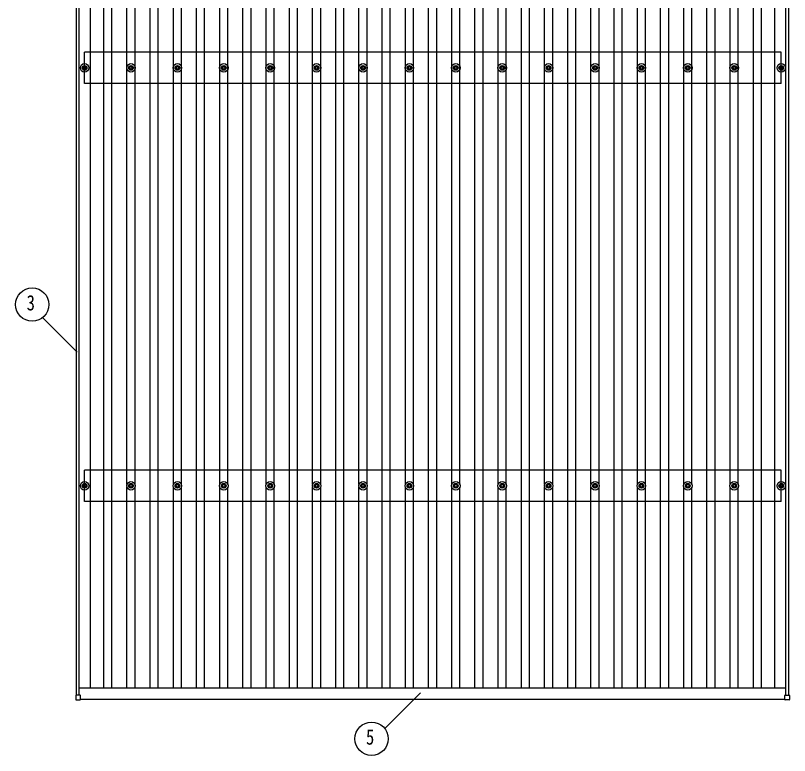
# Model space of a CAD drawing. Units: millimetres, scale not verified. Extents: x -12615 to 12615, y -8910 to 8910.
# Drawn here: x -9766 to -6430, y 1440 to 4627 of the extents above; entities that cross this region are included whole.
import ezdxf
from ezdxf.enums import TextEntityAlignment as Align

# ---------------------------------------------------------------- set-up
doc = ezdxf.new("R2010")
doc.units = ezdxf.units.MM
doc.header["$LTSCALE"] = 40
for name, color, linetype in [('0-5_YKK_13', 4, 'Continuous'), ('0-6_YKK_A1', 4, 'Continuous'), ('0-7_YKK_D', 6, 'Continuous')]:
    doc.layers.add(name, color=color, linetype=linetype)
doc.styles.add('ＭＳ ゴシック', font='')
doc.styles.get('ＭＳ ゴシック').set_extended_font_data('MS Gothic')

msp = doc.modelspace()

# ---------------------------------------------------------------- linework, layer by layer
at = {"layer": '0-5_YKK_13'}
for p, q in [((-9470.19, 4411.85), (-9470.19, 4407.44)), ((-9466.69, 4411.85), (-9466.69, 4407.44)), ((-9270.19, 4411.85), (-9270.19, 4407.44)), ((-9266.69, 4411.85), (-9266.69, 4407.44)), ((-9070.19, 4411.85), (-9070.19, 4407.44)), ((-9066.69, 4411.85), (-9066.69, 4407.44)), ((-8870.19, 4411.85), (-8870.19, 4407.44)), ((-8866.69, 4411.85), (-8866.69, 4407.44)), ((-8670.19, 4411.85), (-8670.19, 4407.44)), ((-8666.69, 4411.85), (-8666.69, 4407.44)), ((-8470.19, 4411.85), (-8470.19, 4407.44)), ((-8466.69, 4411.85), (-8466.69, 4407.44)), ((-8270.19, 4411.85), (-8270.19, 4407.44)), ((-8266.69, 4411.85), (-8266.69, 4407.44)), ((-8070.19, 4411.85), (-8070.19, 4407.44)), ((-8066.69, 4411.85), (-8066.69, 4407.44)), ((-7870.19, 4411.85), (-7870.19, 4407.44)), ((-7866.69, 4411.85), (-7866.69, 4407.44)), ((-7670.19, 4411.85), (-7670.19, 4407.44)), ((-7666.69, 4411.85), (-7666.69, 4407.44)), ((-7470.19, 4411.85), (-7470.19, 4407.44)), ((-7466.69, 4411.85), (-7466.69, 4407.44)), ((-7270.19, 4411.85), (-7270.19, 4407.44)), ((-7266.69, 4411.85), (-7266.69, 4407.44)), ((-7070.19, 4411.85), (-7070.19, 4407.44)), ((-7066.69, 4411.85), (-7066.69, 4407.44)), ((-6870.19, 4411.85), (-6870.19, 4407.44)), ((-6866.69, 4411.85), (-6866.69, 4407.44)), ((-6670.19, 4411.85), (-6670.19, 4407.44)), ((-6666.69, 4411.85), (-6666.69, 4407.44)), ((-6467.44, 4411.85), (-6467.44, 4407.44)), ((-6463.94, 4411.85), (-6463.94, 4407.44)), ((-9478.44, 4403.6), (-9474.02, 4403.6)), ((-9478.44, 4400.1), (-9474.02, 4400.1)), ((-9470.19, 4396.27), (-9470.19, 4391.86)), ((-9466.69, 4396.27), (-9466.69, 4391.86)), ((-9462.86, 4403.6), (-9458.44, 4403.6)), ((-9462.86, 4400.1), (-9458.44, 4400.1)), ((-9278.44, 4403.6), (-9274.02, 4403.6)), ((-9278.44, 4400.1), (-9274.02, 4400.1)), ((-9270.19, 4396.27), (-9270.19, 4391.86)), ((-9266.69, 4396.27), (-9266.69, 4391.86)), ((-9262.86, 4403.6), (-9258.44, 4403.6)), ((-9262.86, 4400.1), (-9258.44, 4400.1)), ((-9078.44, 4403.6), (-9074.02, 4403.6)), ((-9078.44, 4400.1), (-9074.02, 4400.1)), ((-9070.19, 4396.27), (-9070.19, 4391.86)), ((-9066.69, 4396.27), (-9066.69, 4391.86)), ((-9062.86, 4403.6), (-9058.44, 4403.6)), ((-9062.86, 4400.1), (-9058.44, 4400.1)), ((-8878.44, 4403.6), (-8874.02, 4403.6)), ((-8878.44, 4400.1), (-8874.02, 4400.1)), ((-8870.19, 4396.27), (-8870.19, 4391.86)), ((-8866.69, 4396.27), (-8866.69, 4391.86)), ((-8862.86, 4403.6), (-8858.44, 4403.6)), ((-8862.86, 4400.1), (-8858.44, 4400.1)), ((-8678.44, 4403.6), (-8674.02, 4403.6)), ((-8678.44, 4400.1), (-8674.02, 4400.1)), ((-8670.19, 4396.27), (-8670.19, 4391.86)), ((-8666.69, 4396.27), (-8666.69, 4391.86)), ((-8662.86, 4403.6), (-8658.44, 4403.6)), ((-8662.86, 4400.1), (-8658.44, 4400.1)), ((-8478.44, 4403.6), (-8474.02, 4403.6)), ((-8478.44, 4400.1), (-8474.02, 4400.1)), ((-8470.19, 4396.27), (-8470.19, 4391.86)), ((-8466.69, 4396.27), (-8466.69, 4391.86)), ((-8462.86, 4403.6), (-8458.44, 4403.6)), ((-8462.86, 4400.1), (-8458.44, 4400.1)), ((-8278.44, 4403.6), (-8274.02, 4403.6)), ((-8278.44, 4400.1), (-8274.02, 4400.1)), ((-8270.19, 4396.27), (-8270.19, 4391.86)), ((-8266.69, 4396.27), (-8266.69, 4391.86)), ((-8262.86, 4403.6), (-8258.44, 4403.6)), ((-8262.86, 4400.1), (-8258.44, 4400.1)), ((-8078.44, 4403.6), (-8074.02, 4403.6)), ((-8078.44, 4400.1), (-8074.02, 4400.1)), ((-8070.19, 4396.27), (-8070.19, 4391.86)), ((-8066.69, 4396.27), (-8066.69, 4391.86)), ((-8062.86, 4403.6), (-8058.44, 4403.6)), ((-8062.86, 4400.1), (-8058.44, 4400.1)), ((-7878.44, 4403.6), (-7874.02, 4403.6)), ((-7878.44, 4400.1), (-7874.02, 4400.1)), ((-7870.19, 4396.27), (-7870.19, 4391.86)), ((-7866.69, 4396.27), (-7866.69, 4391.86)), ((-7862.86, 4403.6), (-7858.44, 4403.6)), ((-7862.86, 4400.1), (-7858.44, 4400.1)), ((-7678.44, 4403.6), (-7674.02, 4403.6)), ((-7678.44, 4400.1), (-7674.02, 4400.1)), ((-7670.19, 4396.27), (-7670.19, 4391.86)), ((-7666.69, 4396.27), (-7666.69, 4391.86)), ((-7662.86, 4403.6), (-7658.44, 4403.6)), ((-7662.86, 4400.1), (-7658.44, 4400.1)), ((-7478.44, 4403.6), (-7474.02, 4403.6)), ((-7478.44, 4400.1), (-7474.02, 4400.1)), ((-7470.19, 4396.27), (-7470.19, 4391.86)), ((-7466.69, 4396.27), (-7466.69, 4391.86)), ((-7462.86, 4403.6), (-7458.44, 4403.6)), ((-7462.86, 4400.1), (-7458.44, 4400.1)), ((-7278.44, 4403.6), (-7274.02, 4403.6)), ((-7278.44, 4400.1), (-7274.02, 4400.1)), ((-7270.19, 4396.27), (-7270.19, 4391.86)), ((-7266.69, 4396.27), (-7266.69, 4391.86)), ((-7262.86, 4403.6), (-7258.44, 4403.6)), ((-7262.86, 4400.1), (-7258.44, 4400.1)), ((-7078.44, 4403.6), (-7074.02, 4403.6)), ((-7078.44, 4400.1), (-7074.02, 4400.1)), ((-7070.19, 4396.27), (-7070.19, 4391.86)), ((-7066.69, 4396.27), (-7066.69, 4391.86)), ((-7062.86, 4403.6), (-7058.44, 4403.6)), ((-7062.86, 4400.1), (-7058.44, 4400.1)), ((-6878.44, 4403.6), (-6874.02, 4403.6)), ((-6878.44, 4400.1), (-6874.02, 4400.1)), ((-6870.19, 4396.27), (-6870.19, 4391.86)), ((-6866.69, 4396.27), (-6866.69, 4391.86)), ((-6862.86, 4403.6), (-6858.44, 4403.6)), ((-6862.86, 4400.1), (-6858.44, 4400.1)), ((-6678.44, 4403.6), (-6674.02, 4403.6)), ((-6678.44, 4400.1), (-6674.02, 4400.1)), ((-6670.19, 4396.27), (-6670.19, 4391.86)), ((-6666.69, 4396.27), (-6666.69, 4391.86)), ((-6662.86, 4403.6), (-6658.44, 4403.6)), ((-6662.86, 4400.1), (-6658.44, 4400.1)), ((-6475.69, 4403.6), (-6471.27, 4403.6)), ((-6475.69, 4400.1), (-6471.27, 4400.1)), ((-6467.44, 4396.27), (-6467.44, 4391.86)), ((-6463.94, 4396.27), (-6463.94, 4391.86)), ((-6460.11, 4403.6), (-6455.69, 4403.6)), ((-6460.11, 4400.1), (-6455.69, 4400.1)), ((-9478.44, 2603.6), (-9474.02, 2603.6)), ((-9470.19, 2611.85), (-9470.19, 2607.44)), ((-9466.69, 2611.85), (-9466.69, 2607.44)), ((-9462.86, 2603.6), (-9458.44, 2603.6)), ((-9278.44, 2603.6), (-9274.02, 2603.6)), ((-9270.19, 2611.85), (-9270.19, 2607.44)), ((-9266.69, 2611.85), (-9266.69, 2607.44)), ((-9262.86, 2603.6), (-9258.44, 2603.6)), ((-9078.44, 2603.6), (-9074.02, 2603.6)), ((-9070.19, 2611.85), (-9070.19, 2607.44)), ((-9066.69, 2611.85), (-9066.69, 2607.44)), ((-9062.86, 2603.6), (-9058.44, 2603.6)), ((-8878.44, 2603.6), (-8874.02, 2603.6)), ((-8870.19, 2611.85), (-8870.19, 2607.44)), ((-8866.69, 2611.85), (-8866.69, 2607.44)), ((-8862.86, 2603.6), (-8858.44, 2603.6)), ((-8678.44, 2603.6), (-8674.02, 2603.6)), ((-8670.19, 2611.85), (-8670.19, 2607.44)), ((-8666.69, 2611.85), (-8666.69, 2607.44)), ((-8662.86, 2603.6), (-8658.44, 2603.6)), ((-8478.44, 2603.6), (-8474.02, 2603.6)), ((-8470.19, 2611.85), (-8470.19, 2607.44)), ((-8466.69, 2611.85), (-8466.69, 2607.44)), ((-8462.86, 2603.6), (-8458.44, 2603.6)), ((-8278.44, 2603.6), (-8274.02, 2603.6)), ((-8270.19, 2611.85), (-8270.19, 2607.44)), ((-8266.69, 2611.85), (-8266.69, 2607.44)), ((-8262.86, 2603.6), (-8258.44, 2603.6)), ((-8078.44, 2603.6), (-8074.02, 2603.6)), ((-8070.19, 2611.85), (-8070.19, 2607.44)), ((-8066.69, 2611.85), (-8066.69, 2607.44)), ((-8062.86, 2603.6), (-8058.44, 2603.6)), ((-7878.44, 2603.6), (-7874.02, 2603.6)), ((-7870.19, 2611.85), (-7870.19, 2607.44)), ((-7866.69, 2611.85), (-7866.69, 2607.44)), ((-7862.86, 2603.6), (-7858.44, 2603.6)), ((-7678.44, 2603.6), (-7674.02, 2603.6)), ((-7670.19, 2611.85), (-7670.19, 2607.44)), ((-7666.69, 2611.85), (-7666.69, 2607.44)), ((-7662.86, 2603.6), (-7658.44, 2603.6)), ((-7478.44, 2603.6), (-7474.02, 2603.6)), ((-7470.19, 2611.85), (-7470.19, 2607.44)), ((-7466.69, 2611.85), (-7466.69, 2607.44)), ((-7462.86, 2603.6), (-7458.44, 2603.6)), ((-7278.44, 2603.6), (-7274.02, 2603.6)), ((-7270.19, 2611.85), (-7270.19, 2607.44)), ((-7266.69, 2611.85), (-7266.69, 2607.44)), ((-7262.86, 2603.6), (-7258.44, 2603.6)), ((-7078.44, 2603.6), (-7074.02, 2603.6)), ((-7070.19, 2611.85), (-7070.19, 2607.44)), ((-7066.69, 2611.85), (-7066.69, 2607.44)), ((-7062.86, 2603.6), (-7058.44, 2603.6)), ((-6878.44, 2603.6), (-6874.02, 2603.6)), ((-6870.19, 2611.85), (-6870.19, 2607.44)), ((-6866.69, 2611.85), (-6866.69, 2607.44)), ((-6862.86, 2603.6), (-6858.44, 2603.6)), ((-6678.44, 2603.6), (-6674.02, 2603.6)), ((-6670.19, 2611.85), (-6670.19, 2607.44)), ((-6666.69, 2611.85), (-6666.69, 2607.44)), ((-6662.86, 2603.6), (-6658.44, 2603.6)), ((-6475.69, 2603.6), (-6471.27, 2603.6)), ((-6467.44, 2611.85), (-6467.44, 2607.44)), ((-6463.94, 2611.85), (-6463.94, 2607.44)), ((-6460.11, 2603.6), (-6455.69, 2603.6)), ((-9478.44, 2600.1), (-9474.02, 2600.1)), ((-9470.19, 2596.27), (-9470.19, 2591.86)), ((-9466.69, 2596.27), (-9466.69, 2591.86)), ((-9462.86, 2600.1), (-9458.44, 2600.1)), ((-9278.44, 2600.1), (-9274.02, 2600.1)), ((-9270.19, 2596.27), (-9270.19, 2591.86)), ((-9266.69, 2596.27), (-9266.69, 2591.86)), ((-9262.86, 2600.1), (-9258.44, 2600.1)), ((-9078.44, 2600.1), (-9074.02, 2600.1)), ((-9070.19, 2596.27), (-9070.19, 2591.86)), ((-9066.69, 2596.27), (-9066.69, 2591.86)), ((-9062.86, 2600.1), (-9058.44, 2600.1)), ((-8878.44, 2600.1), (-8874.02, 2600.1)), ((-8870.19, 2596.27), (-8870.19, 2591.86)), ((-8866.69, 2596.27), (-8866.69, 2591.86)), ((-8862.86, 2600.1), (-8858.44, 2600.1)), ((-8678.44, 2600.1), (-8674.02, 2600.1)), ((-8670.19, 2596.27), (-8670.19, 2591.86)), ((-8666.69, 2596.27), (-8666.69, 2591.86)), ((-8662.86, 2600.1), (-8658.44, 2600.1)), ((-8478.44, 2600.1), (-8474.02, 2600.1)), ((-8470.19, 2596.27), (-8470.19, 2591.86)), ((-8466.69, 2596.27), (-8466.69, 2591.86)), ((-8462.86, 2600.1), (-8458.44, 2600.1)), ((-8278.44, 2600.1), (-8274.02, 2600.1)), ((-8270.19, 2596.27), (-8270.19, 2591.86)), ((-8266.69, 2596.27), (-8266.69, 2591.86)), ((-8262.86, 2600.1), (-8258.44, 2600.1)), ((-8078.44, 2600.1), (-8074.02, 2600.1)), ((-8070.19, 2596.27), (-8070.19, 2591.86)), ((-8066.69, 2596.27), (-8066.69, 2591.86)), ((-8062.86, 2600.1), (-8058.44, 2600.1)), ((-7878.44, 2600.1), (-7874.02, 2600.1)), ((-7870.19, 2596.27), (-7870.19, 2591.86)), ((-7866.69, 2596.27), (-7866.69, 2591.86)), ((-7862.86, 2600.1), (-7858.44, 2600.1)), ((-7678.44, 2600.1), (-7674.02, 2600.1)), ((-7670.19, 2596.27), (-7670.19, 2591.86)), ((-7666.69, 2596.27), (-7666.69, 2591.86)), ((-7662.86, 2600.1), (-7658.44, 2600.1)), ((-7478.44, 2600.1), (-7474.02, 2600.1)), ((-7470.19, 2596.27), (-7470.19, 2591.86)), ((-7466.69, 2596.27), (-7466.69, 2591.86)), ((-7462.86, 2600.1), (-7458.44, 2600.1)), ((-7278.44, 2600.1), (-7274.02, 2600.1)), ((-7270.19, 2596.27), (-7270.19, 2591.86)), ((-7266.69, 2596.27), (-7266.69, 2591.86)), ((-7262.86, 2600.1), (-7258.44, 2600.1)), ((-7078.44, 2600.1), (-7074.02, 2600.1)), ((-7070.19, 2596.27), (-7070.19, 2591.86)), ((-7066.69, 2596.27), (-7066.69, 2591.86)), ((-7062.86, 2600.1), (-7058.44, 2600.1)), ((-6878.44, 2600.1), (-6874.02, 2600.1)), ((-6870.19, 2596.27), (-6870.19, 2591.86)), ((-6866.69, 2596.27), (-6866.69, 2591.86)), ((-6862.86, 2600.1), (-6858.44, 2600.1)), ((-6678.44, 2600.1), (-6674.02, 2600.1)), ((-6670.19, 2596.27), (-6670.19, 2591.86)), ((-6666.69, 2596.27), (-6666.69, 2591.86)), ((-6662.86, 2600.1), (-6658.44, 2600.1)), ((-6475.69, 2600.1), (-6471.27, 2600.1)), ((-6467.44, 2596.27), (-6467.44, 2591.86)), ((-6463.94, 2596.27), (-6463.94, 2591.86)), ((-6460.11, 2600.1), (-6455.69, 2600.1)), ((-9506.74, 1698.86), (-9506.74, 1680.86)), ((-9487.74, 1699.86), (-9505.74, 1699.86)), ((-9505.74, 1679.86), (-9487.74, 1679.86)), ((-9486.74, 1680.86), (-9486.74, 1698.86)), ((-6450.14, 1680.86), (-6450.14, 1698.86)), ((-6449.14, 1699.86), (-6431.14, 1699.86)), ((-6431.14, 1679.86), (-6449.14, 1679.86)), ((-6430.14, 1698.86), (-6430.14, 1680.86))]:
    msp.add_line(p, q, dxfattribs=at)
for centre, radius in [((-9468.44, 4401.85), 18.25), ((-9468.44, 4401.85), 10.15), ((-9468.44, 4401.85), 5.85), ((-9468.44, 4401.85), 5.25), ((-9268.44, 4401.85), 18.25), ((-9268.44, 4401.85), 10.15), ((-9268.44, 4401.85), 5.85), ((-9268.44, 4401.85), 5.25), ((-9068.44, 4401.85), 18.25), ((-9068.44, 4401.85), 10.15), ((-9068.44, 4401.85), 5.85), ((-9068.44, 4401.85), 5.25), ((-8868.44, 4401.85), 18.25), ((-8868.44, 4401.85), 10.15), ((-8868.44, 4401.85), 5.85), ((-8868.44, 4401.85), 5.25), ((-8668.44, 4401.85), 18.25), ((-8668.44, 4401.85), 10.15), ((-8668.44, 4401.85), 5.85), ((-8668.44, 4401.85), 5.25), ((-8468.44, 4401.85), 18.25), ((-8468.44, 4401.85), 10.15), ((-8468.44, 4401.85), 5.85), ((-8468.44, 4401.85), 5.25), ((-8268.44, 4401.85), 18.25), ((-8268.44, 4401.85), 10.15), ((-8268.44, 4401.85), 5.85), ((-8268.44, 4401.85), 5.25), ((-8068.44, 4401.85), 18.25), ((-8068.44, 4401.85), 10.15), ((-8068.44, 4401.85), 5.85), ((-8068.44, 4401.85), 5.25), ((-7868.44, 4401.85), 18.25), ((-7868.44, 4401.85), 10.15), ((-7868.44, 4401.85), 5.85), ((-7868.44, 4401.85), 5.25), ((-7668.44, 4401.85), 18.25), ((-7668.44, 4401.85), 10.15), ((-7668.44, 4401.85), 5.85), ((-7668.44, 4401.85), 5.25), ((-7468.44, 4401.85), 18.25), ((-7468.44, 4401.85), 10.15), ((-7468.44, 4401.85), 5.85), ((-7468.44, 4401.85), 5.25), ((-7268.44, 4401.85), 18.25), ((-7268.44, 4401.85), 10.15), ((-7268.44, 4401.85), 5.85), ((-7268.44, 4401.85), 5.25), ((-7068.44, 4401.85), 18.25), ((-7068.44, 4401.85), 10.15), ((-7068.44, 4401.85), 5.85), ((-7068.44, 4401.85), 5.25), ((-6868.44, 4401.85), 18.25), ((-6868.44, 4401.85), 10.15), ((-6868.44, 4401.85), 5.85), ((-6868.44, 4401.85), 5.25), ((-6668.44, 4401.85), 18.25), ((-6668.44, 4401.85), 10.15), ((-6668.44, 4401.85), 5.85), ((-6668.44, 4401.85), 5.25), ((-6465.69, 4401.85), 18.25), ((-6465.69, 4401.85), 10.15), ((-6465.69, 4401.85), 5.85), ((-6465.69, 4401.85), 5.25), ((-9468.44, 2601.85), 18.25), ((-9468.44, 2601.85), 10.15), ((-9468.44, 2601.85), 5.85), ((-9468.44, 2601.85), 5.25), ((-9268.44, 2601.85), 18.25), ((-9268.44, 2601.85), 10.15), ((-9268.44, 2601.85), 5.85), ((-9268.44, 2601.85), 5.25), ((-9068.44, 2601.85), 18.25), ((-9068.44, 2601.85), 10.15), ((-9068.44, 2601.85), 5.85), ((-9068.44, 2601.85), 5.25), ((-8868.44, 2601.85), 18.25), ((-8868.44, 2601.85), 10.15), ((-8868.44, 2601.85), 5.85), ((-8868.44, 2601.85), 5.25), ((-8668.44, 2601.85), 18.25), ((-8668.44, 2601.85), 10.15), ((-8668.44, 2601.85), 5.85), ((-8668.44, 2601.85), 5.25), ((-8468.44, 2601.85), 18.25), ((-8468.44, 2601.85), 10.15), ((-8468.44, 2601.85), 5.85), ((-8468.44, 2601.85), 5.25), ((-8268.44, 2601.85), 18.25), ((-8268.44, 2601.85), 10.15), ((-8268.44, 2601.85), 5.85), ((-8268.44, 2601.85), 5.25), ((-8068.44, 2601.85), 18.25), ((-8068.44, 2601.85), 10.15), ((-8068.44, 2601.85), 5.85), ((-8068.44, 2601.85), 5.25), ((-7868.44, 2601.85), 18.25), ((-7868.44, 2601.85), 10.15), ((-7868.44, 2601.85), 5.85), ((-7868.44, 2601.85), 5.25), ((-7668.44, 2601.85), 18.25), ((-7668.44, 2601.85), 10.15), ((-7668.44, 2601.85), 5.85), ((-7668.44, 2601.85), 5.25), ((-7468.44, 2601.85), 18.25), ((-7468.44, 2601.85), 10.15), ((-7468.44, 2601.85), 5.85), ((-7468.44, 2601.85), 5.25), ((-7268.44, 2601.85), 18.25), ((-7268.44, 2601.85), 10.15), ((-7268.44, 2601.85), 5.85), ((-7268.44, 2601.85), 5.25), ((-7068.44, 2601.85), 18.25), ((-7068.44, 2601.85), 10.15), ((-7068.44, 2601.85), 5.85), ((-7068.44, 2601.85), 5.25), ((-6868.44, 2601.85), 18.25), ((-6868.44, 2601.85), 10.15), ((-6868.44, 2601.85), 5.85), ((-6868.44, 2601.85), 5.25), ((-6668.44, 2601.85), 18.25), ((-6668.44, 2601.85), 10.15), ((-6668.44, 2601.85), 5.85), ((-6668.44, 2601.85), 5.25), ((-6465.69, 2601.85), 18.25), ((-6465.69, 2601.85), 10.15), ((-6465.69, 2601.85), 5.85), ((-6465.69, 2601.85), 5.25)]:
    msp.add_circle(centre, radius, dxfattribs=at)
for centre, start, end in [((-9505.74, 1698.86), 90, 180), ((-9505.74, 1680.86), 180, 270), ((-9487.74, 1698.86), 0, 90), ((-9487.74, 1680.86), 270, 0), ((-6449.14, 1698.86), 90, 180), ((-6449.14, 1680.86), 180, 270), ((-6431.14, 1698.86), 0, 90), ((-6431.14, 1680.86), 270, 0)]:
    msp.add_arc(centre, 1, start, end, dxfattribs=at)
at = {"layer": '0-6_YKK_A1'}
for p, q in [((-9503.44, 1699.88), (-9503.44, 7098.3)), ((-9491.44, 1699.88), (-9491.44, 7098.3)), ((-6445.44, 1699.86), (-6445.44, 7098.3)), ((-6433.44, 1699.86), (-6433.44, 7098.3)), ((-9443.44, 1731.16), (-9443.44, 7072.21)), ((-9385.94, 1731.14), (-9385.94, 7072.21)), ((-9350.94, 1731.14), (-9350.94, 7072.21)), ((-9185.94, 1731.14), (-9185.94, 7072.21)), ((-9150.94, 1731.14), (-9150.94, 7072.21)), ((-8985.94, 1731.14), (-8985.94, 7072.21)), ((-8950.94, 1731.14), (-8950.94, 7072.21)), ((-8785.94, 1731.14), (-8785.94, 7072.21)), ((-8750.94, 1731.14), (-8750.94, 7072.21)), ((-8585.94, 1731.14), (-8585.94, 7072.21)), ((-8550.94, 1731.14), (-8550.94, 7072.21)), ((-8385.94, 1731.14), (-8385.94, 7072.21)), ((-8350.94, 1731.14), (-8350.94, 7072.21)), ((-8185.94, 1731.14), (-8185.94, 7072.21)), ((-8150.94, 1731.14), (-8150.94, 7072.21)), ((-7985.94, 1731.14), (-7985.94, 7072.21)), ((-7950.94, 1731.14), (-7950.94, 7072.21)), ((-7785.94, 1731.14), (-7785.94, 7072.21)), ((-7750.94, 1731.14), (-7750.94, 7072.21)), ((-7585.94, 1731.14), (-7585.94, 7072.21)), ((-7550.94, 1731.14), (-7550.94, 7072.21)), ((-7385.94, 1731.14), (-7385.94, 7072.21)), ((-7350.94, 1731.14), (-7350.94, 7072.21)), ((-7185.94, 1731.14), (-7185.94, 7072.21)), ((-7150.94, 1731.14), (-7150.94, 7072.21)), ((-6985.94, 1731.14), (-6985.94, 7072.21)), ((-6950.94, 1731.14), (-6950.94, 7072.21)), ((-6785.94, 1731.14), (-6785.94, 7072.21)), ((-6750.94, 1731.14), (-6750.94, 7072.21)), ((-6585.94, 1731.14), (-6585.94, 7072.21)), ((-6550.94, 1731.14), (-6550.94, 7072.21)), ((-6493.44, 1731.16), (-6493.44, 7072.21)), ((-9285.94, 2607.03), (-9285.94, 6196.68)), ((-9250.94, 2607.03), (-9250.94, 6196.68)), ((-9085.94, 2607.03), (-9085.94, 6196.68)), ((-9050.94, 2607.03), (-9050.94, 6196.68)), ((-8885.94, 2607.03), (-8885.94, 6196.68)), ((-8850.94, 2607.03), (-8850.94, 6196.68)), ((-8685.94, 2607.03), (-8685.94, 6196.68)), ((-8650.94, 2607.03), (-8650.94, 6196.68)), ((-8485.94, 2607.03), (-8485.94, 6196.68)), ((-8450.94, 2607.03), (-8450.94, 6196.68)), ((-8285.94, 2607.03), (-8285.94, 6196.68)), ((-8250.94, 2607.03), (-8250.94, 6196.68)), ((-8085.94, 2607.03), (-8085.94, 6196.68)), ((-8050.94, 2607.03), (-8050.94, 6196.68)), ((-7885.94, 2607.03), (-7885.94, 6196.68)), ((-7850.94, 2607.03), (-7850.94, 6196.68)), ((-7685.94, 2607.03), (-7685.94, 6196.68)), ((-7650.94, 2607.03), (-7650.94, 6196.68)), ((-7485.94, 2607.03), (-7485.94, 6196.68)), ((-7450.94, 2607.03), (-7450.94, 6196.68)), ((-7285.94, 2607.03), (-7285.94, 6196.68)), ((-7250.94, 2607.03), (-7250.94, 6196.68)), ((-7085.94, 2607.03), (-7085.94, 6196.68)), ((-7050.94, 2607.03), (-7050.94, 6196.68)), ((-6885.94, 2607.03), (-6885.94, 6196.68)), ((-6850.94, 2607.03), (-6850.94, 6196.68)), ((-6685.94, 2607.03), (-6685.94, 6196.68)), ((-6650.94, 2607.03), (-6650.94, 6196.68)), ((-6465.69, 4468.85), (-9468.44, 4468.85)), ((-9468.44, 4334.85), (-9468.44, 4468.85)), ((-6465.69, 4334.85), (-6465.69, 4468.85)), ((-6465.69, 4334.85), (-9468.44, 4334.85)), ((-6465.69, 2668.85), (-9468.44, 2668.85)), ((-9468.44, 2534.85), (-9468.44, 2668.85)), ((-6465.69, 2534.85), (-6465.69, 2668.85)), ((-9285.94, 1731.14), (-9285.94, 2596.68)), ((-9250.94, 1731.14), (-9250.94, 2596.68)), ((-9085.94, 1731.14), (-9085.94, 2596.68)), ((-9050.94, 1731.14), (-9050.94, 2596.68)), ((-8885.94, 1731.14), (-8885.94, 2596.68)), ((-8850.94, 1731.14), (-8850.94, 2596.68)), ((-8685.94, 1731.14), (-8685.94, 2596.68)), ((-8650.94, 1731.14), (-8650.94, 2596.68)), ((-8485.94, 1731.14), (-8485.94, 2596.68)), ((-8450.94, 1731.14), (-8450.94, 2596.68)), ((-8285.94, 1731.14), (-8285.94, 2596.68)), ((-8250.94, 1731.14), (-8250.94, 2596.68)), ((-8085.94, 1731.14), (-8085.94, 2596.68)), ((-8050.94, 1731.14), (-8050.94, 2596.68)), ((-7885.94, 1731.14), (-7885.94, 2596.68)), ((-7850.94, 1731.14), (-7850.94, 2596.68)), ((-7685.94, 1731.14), (-7685.94, 2596.68)), ((-7650.94, 1731.14), (-7650.94, 2596.68)), ((-7485.94, 1731.14), (-7485.94, 2596.68)), ((-7450.94, 1731.14), (-7450.94, 2596.68)), ((-7285.94, 1731.14), (-7285.94, 2596.68)), ((-7250.94, 1731.14), (-7250.94, 2596.68)), ((-7085.94, 1731.14), (-7085.94, 2596.68)), ((-7050.94, 1731.14), (-7050.94, 2596.68)), ((-6885.94, 1731.14), (-6885.94, 2596.68)), ((-6850.94, 1731.14), (-6850.94, 2596.68)), ((-6685.94, 1731.14), (-6685.94, 2596.68)), ((-6650.94, 1731.14), (-6650.94, 2596.68)), ((-6465.69, 2534.85), (-9468.44, 2534.85)), ((-9491.44, 1731.14), (-6445.44, 1731.14)), ((-9486.74, 1683.16), (-6450.14, 1683.16))]:
    msp.add_line(p, q, dxfattribs=at)
at = {"layer": '0-7_YKK_D'}
for p, q in [((-9649.36, 3326.29), (-9500.56, 3177.5)), ((-8174.67, 1556.23), (-8021.34, 1709.57))]:
    msp.add_line(p, q, dxfattribs=at)
for centre in [(-9694.33, 3382.51), (-8231.73, 1512.31)]:
    msp.add_circle(centre, 72, dxfattribs=at)

# ---------------------------------------------------------------- texts
at = {"layer": '0-7_YKK_D', "style": 'ＭＳ ゴシック', "width": 0.8}
for s, p in [('3', (-9718.33, 3337.51)), ('5', (-8255.73, 1467.31))]:
    msp.add_text(s, height=65.98, dxfattribs=at).set_placement(p, align=Align.BOTTOM_LEFT)

doc.saveas('drawing.dxf')
